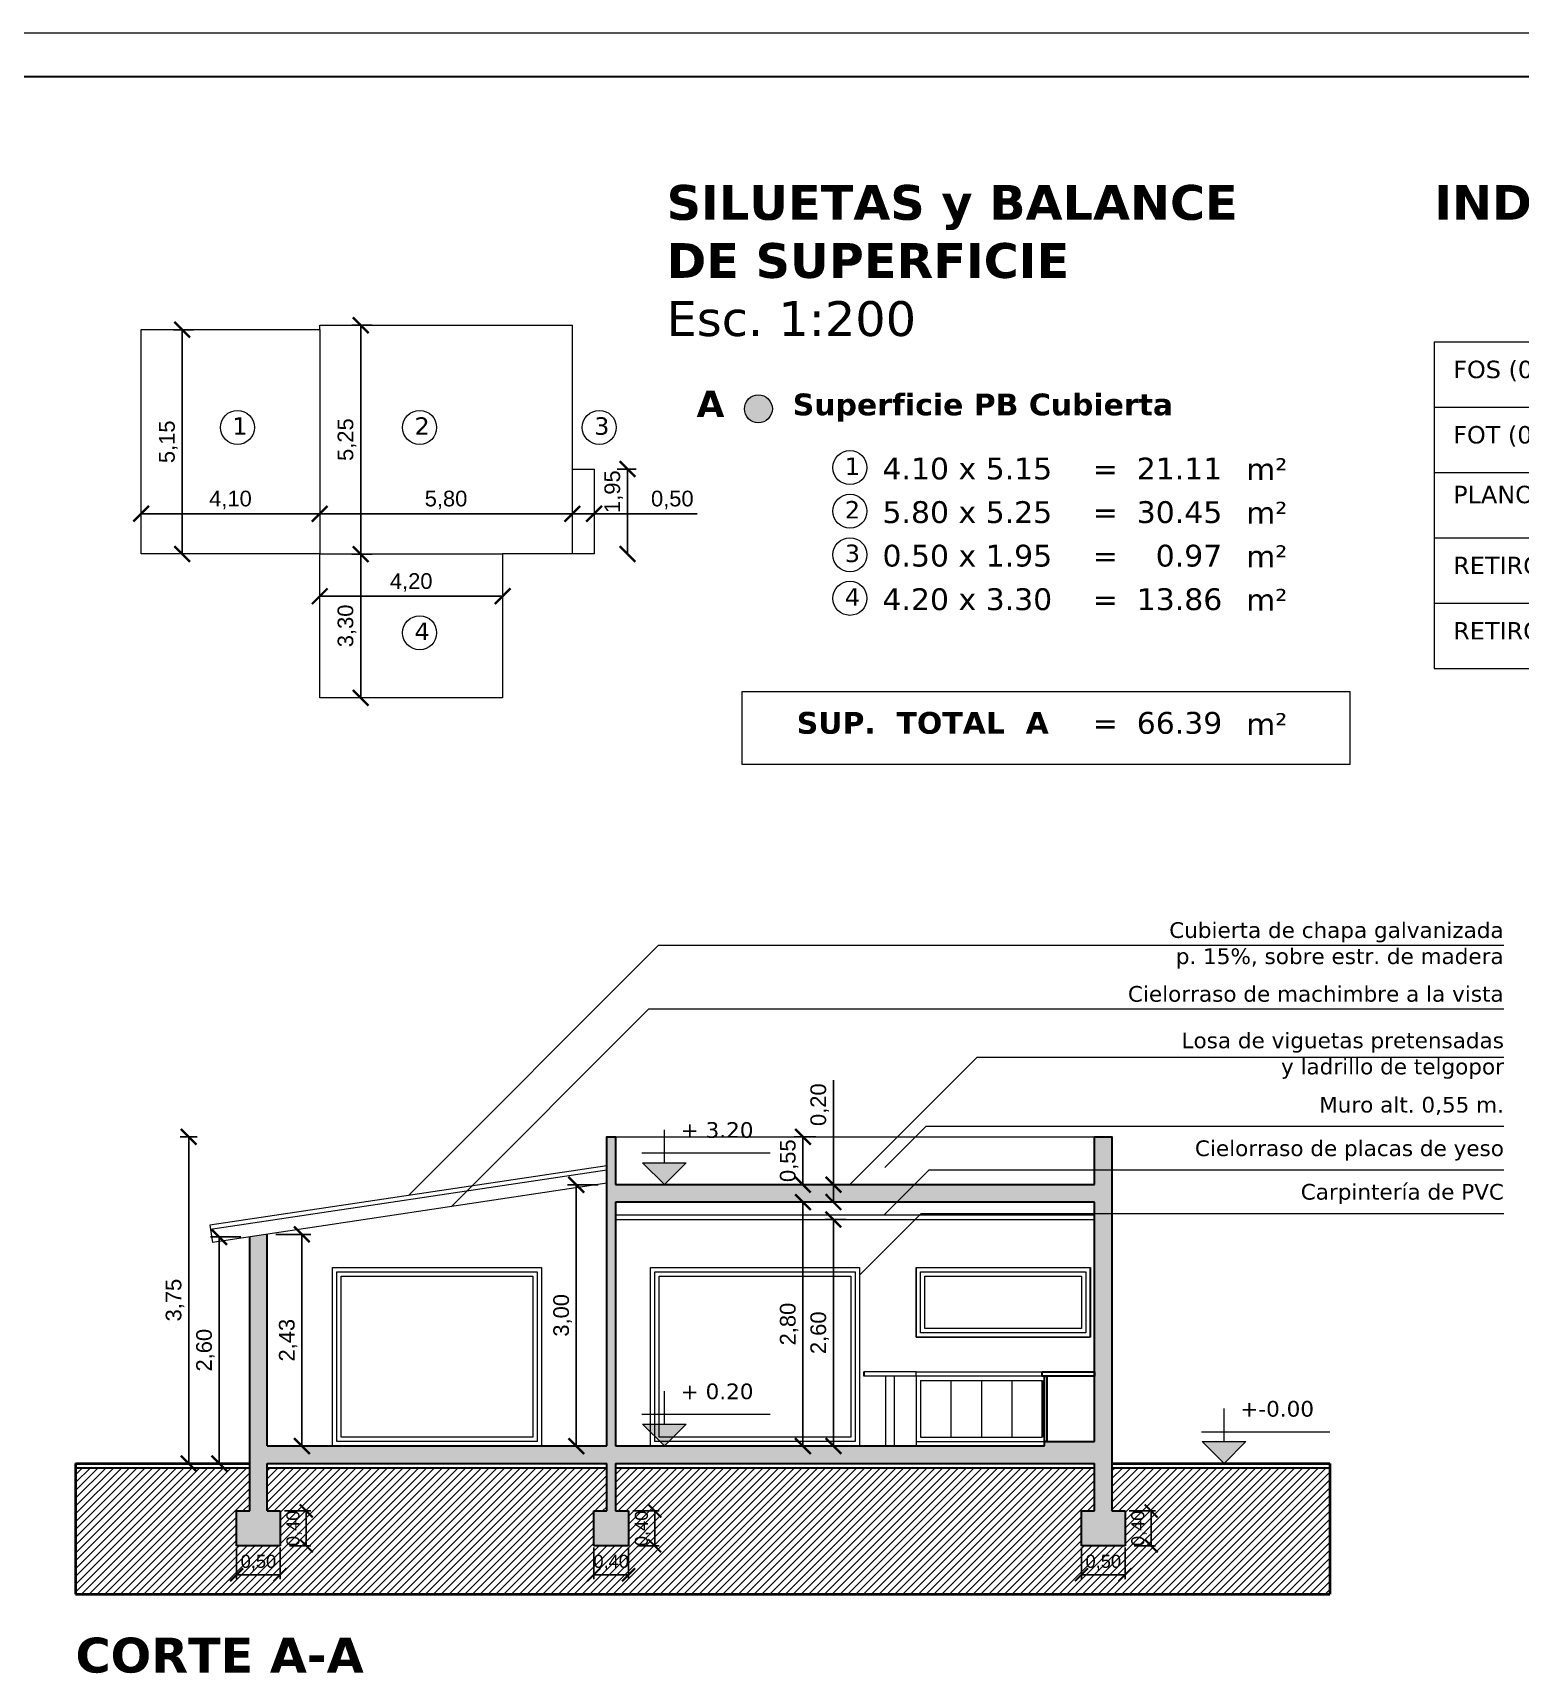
# Model space of a CAD drawing. Header units: millimetres. Extents: x 1434 to 1553, y 1501 to 1543.
# Drawn here: x 1486.56 to 1503.64, y 1520.31 to 1539.14 of the extents above; entities that cross this region are included whole.
import ezdxf

# ---------------------------------------------------------------- set-up
doc = ezdxf.new("R2010")
doc.units = ezdxf.units.MM
for name, color, linetype, lineweight in [('0.1', 50, 'Continuous', 0), ('0.2', 40, 'Continuous', 20), ('0.3', 30, 'Continuous', 30), ('0.4', 20, 'Continuous', 40), ('cotas', 104, 'Continuous', 18), ('nomenclatura', 41, 'Continuous', 18)]:
    doc.layers.add(name, color=color, linetype=linetype, lineweight=lineweight)
doc.layers.add('gris', color=252, linetype='Continuous', lineweight=18, true_color=0x696969)
doc.layers.add('rojo muros', color=7, linetype='Continuous', lineweight=18, true_color=0xe60a62)
doc.styles.get("Standard").update_dxf_attribs({"font": 'ARIAL.TTF'})
doc.dimstyles.new('BM-1en 100', dxfattribs={"dimtxt": 0.18, "dimasz": 0.18, "dimexe": 0.1, "dimexo": 0.1, "dimgap": 0.05, "dimtad": 1, "dimtxsty": 'Standard', "dimblk": 'ARCHTICK', "dimcen": -0.18, "dimadec": 0, "dimazin": 0, "dimtfac": 1, "dimtmove": 0, "dimatfit": 3, "dimldrblk": 'ARCHTICK', "dimfxl": 1, "dimarcsym": 0})
doc.dimstyles.new('ISO-25', dxfattribs={"dimtxt": 2.5, "dimasz": 2.5, "dimexe": 1.25, "dimexo": 0.625, "dimtad": 1, "dimtxsty": 'Standard', "dimcen": 2.5, "dimadec": 0, "dimazin": 0, "dimtfac": 1, "dimtmove": 0, "dimatfit": 3, "dimfxl": 1, "dimarcsym": 0})

# ---------------------------------------------------------------- blocks, each defined once
blk = doc.blocks.new('_ArchTick')
at = {"color": 0, "linetype": 'ByBlock', "const_width": 0.15}
blk.add_lwpolyline([(-0.5, -0.5), (0.5, 0.5)], dxfattribs=at)
blk = doc.blocks.new('*D43')
at = {"layer": 'cotas', "color": 0, "linetype": 'Continuous', "lineweight": -2}
for p, q in [((1488.902, 1521.751), (1488.902, 1521.389)), ((1489.402, 1521.751), (1489.402, 1521.389)), ((1488.902, 1521.439), (1489.402, 1521.439))]:
    blk.add_line(p, q, dxfattribs=at)
at = {"layer": 'Defpoints', "color": 0, "linetype": 'Continuous'}
for p in [(1488.902, 1521.771), (1489.402, 1521.771), (1489.402, 1521.439)]:
    blk.add_point(p, dxfattribs=at)
at = {"layer": 'cotas', "color": 0, "linetype": 'Continuous', "lineweight": -2, "xscale": 0.15, "yscale": 0.15, "zscale": 0.15, "rotation": 180}
blk.add_blockref('_ArchTick', (1488.902, 1521.439), dxfattribs=at)
at = {"layer": 'cotas', "color": 0, "linetype": 'Continuous', "lineweight": -2, "xscale": 0.15, "yscale": 0.15, "zscale": 0.15}
blk.add_blockref('_ArchTick', (1489.402, 1521.439), dxfattribs=at)
at = {"layer": 'cotas', "color": 0, "linetype": 'Continuous', "insert": (1489.152, 1521.579), "char_height": 0.15, "attachment_point": 5}
blk.add_mtext('0,50', dxfattribs=at)
blk = doc.blocks.new('*D44')
at = {"layer": 'cotas', "color": 0, "linetype": 'Continuous', "lineweight": -2}
for p, q in [((1489.451, 1522.171), (1489.752, 1522.171)), ((1489.702, 1522.171), (1489.702, 1521.771)), ((1489.507, 1521.771), (1489.752, 1521.771))]:
    blk.add_line(p, q, dxfattribs=at)
at = {"layer": 'Defpoints', "color": 0, "linetype": 'Continuous'}
for p in [(1489.431, 1522.171), (1489.487, 1521.771), (1489.702, 1521.771)]:
    blk.add_point(p, dxfattribs=at)
at = {"layer": 'cotas', "color": 0, "linetype": 'Continuous', "lineweight": -2, "xscale": 0.15, "yscale": 0.15, "zscale": 0.15}
for p, rotation in [((1489.702, 1522.171), 90), ((1489.702, 1521.771), 270)]:
    blk.add_blockref('_ArchTick', p, dxfattribs=dict(at, rotation=rotation))
at = {"layer": 'cotas', "color": 0, "linetype": 'Continuous', "insert": (1489.562, 1521.971), "char_height": 0.15, "attachment_point": 5, "rotation": 90}
blk.add_mtext('0,40', dxfattribs=at)
blk = doc.blocks.new('*D45')
at = {"layer": 'cotas', "color": 0, "linetype": 'Continuous', "lineweight": -2}
for p, q in [((1493.002, 1521.751), (1493.002, 1521.389)), ((1493.402, 1521.751), (1493.402, 1521.389)), ((1493.002, 1521.439), (1493.402, 1521.439))]:
    blk.add_line(p, q, dxfattribs=at)
at = {"layer": 'Defpoints', "color": 0, "linetype": 'Continuous'}
for p in [(1493.002, 1521.771), (1493.402, 1521.771), (1493.402, 1521.439)]:
    blk.add_point(p, dxfattribs=at)
at = {"layer": 'cotas', "color": 0, "linetype": 'Continuous', "lineweight": -2, "xscale": 0.15, "yscale": 0.15, "zscale": 0.15, "rotation": 180}
blk.add_blockref('_ArchTick', (1493.002, 1521.439), dxfattribs=at)
at = {"layer": 'cotas', "color": 0, "linetype": 'Continuous', "lineweight": -2, "xscale": 0.15, "yscale": 0.15, "zscale": 0.15}
blk.add_blockref('_ArchTick', (1493.402, 1521.439), dxfattribs=at)
at = {"layer": 'cotas', "color": 0, "linetype": 'Continuous', "insert": (1493.202, 1521.579), "char_height": 0.15, "attachment_point": 5}
blk.add_mtext('0,40', dxfattribs=at)
blk = doc.blocks.new('*D46')
at = {"layer": 'cotas', "color": 0, "linetype": 'Continuous', "lineweight": -2}
for p, q in [((1493.451, 1522.171), (1493.752, 1522.171)), ((1493.702, 1522.171), (1493.702, 1521.771)), ((1493.507, 1521.771), (1493.752, 1521.771))]:
    blk.add_line(p, q, dxfattribs=at)
at = {"layer": 'Defpoints', "color": 0, "linetype": 'Continuous'}
for p in [(1493.431, 1522.171), (1493.487, 1521.771), (1493.702, 1521.771)]:
    blk.add_point(p, dxfattribs=at)
at = {"layer": 'cotas', "color": 0, "linetype": 'Continuous', "lineweight": -2, "xscale": 0.15, "yscale": 0.15, "zscale": 0.15}
for p, rotation in [((1493.702, 1522.171), 90), ((1493.702, 1521.771), 270)]:
    blk.add_blockref('_ArchTick', p, dxfattribs=dict(at, rotation=rotation))
at = {"layer": 'cotas', "color": 0, "linetype": 'Continuous', "insert": (1493.562, 1521.971), "char_height": 0.15, "attachment_point": 5, "rotation": 90}
blk.add_mtext('0,40', dxfattribs=at)
blk = doc.blocks.new('*D47')
at = {"layer": 'cotas', "color": 0, "linetype": 'Continuous', "lineweight": -2}
for p, q in [((1498.602, 1521.751), (1498.602, 1521.389)), ((1499.102, 1521.751), (1499.102, 1521.389)), ((1498.602, 1521.439), (1499.102, 1521.439))]:
    blk.add_line(p, q, dxfattribs=at)
at = {"layer": 'Defpoints', "color": 0, "linetype": 'Continuous'}
for p in [(1498.602, 1521.771), (1499.102, 1521.771), (1499.102, 1521.439)]:
    blk.add_point(p, dxfattribs=at)
at = {"layer": 'cotas', "color": 0, "linetype": 'Continuous', "lineweight": -2, "xscale": 0.15, "yscale": 0.15, "zscale": 0.15, "rotation": 180}
blk.add_blockref('_ArchTick', (1498.602, 1521.439), dxfattribs=at)
at = {"layer": 'cotas', "color": 0, "linetype": 'Continuous', "lineweight": -2, "xscale": 0.15, "yscale": 0.15, "zscale": 0.15}
blk.add_blockref('_ArchTick', (1499.102, 1521.439), dxfattribs=at)
at = {"layer": 'cotas', "color": 0, "linetype": 'Continuous', "insert": (1498.852, 1521.579), "char_height": 0.15, "attachment_point": 5}
blk.add_mtext('0,50', dxfattribs=at)
blk = doc.blocks.new('*D48')
at = {"layer": 'cotas', "color": 0, "linetype": 'Continuous', "lineweight": -2}
for p, q in [((1499.151, 1522.171), (1499.452, 1522.171)), ((1499.402, 1522.171), (1499.402, 1521.771)), ((1499.207, 1521.771), (1499.452, 1521.771))]:
    blk.add_line(p, q, dxfattribs=at)
at = {"layer": 'Defpoints', "color": 0, "linetype": 'Continuous'}
for p in [(1499.131, 1522.171), (1499.187, 1521.771), (1499.402, 1521.771)]:
    blk.add_point(p, dxfattribs=at)
at = {"layer": 'cotas', "color": 0, "linetype": 'Continuous', "lineweight": -2, "xscale": 0.15, "yscale": 0.15, "zscale": 0.15}
for p, rotation in [((1499.402, 1522.171), 90), ((1499.402, 1521.771), 270)]:
    blk.add_blockref('_ArchTick', p, dxfattribs=dict(at, rotation=rotation))
at = {"layer": 'cotas', "color": 0, "linetype": 'Continuous', "insert": (1499.262, 1521.971), "char_height": 0.15, "attachment_point": 5, "rotation": 90}
blk.add_mtext('0,40', dxfattribs=at)
blk = doc.blocks.new('*D55')
at = {"layer": 'cotas', "color": 0, "lineweight": -2}
blk.add_line((1489.856, 1533.617), (1492.756, 1533.617), dxfattribs=at)
at = {"layer": 'Defpoints', "color": 0}
for p in [(1489.856, 1533.617), (1492.756, 1533.617), (1492.756, 1533.617)]:
    blk.add_point(p, dxfattribs=at)
at = {"layer": 'cotas', "color": 0, "lineweight": -2, "xscale": 0.18, "yscale": 0.18, "zscale": 0.18, "rotation": 180}
blk.add_blockref('_ArchTick', (1489.856, 1533.617), dxfattribs=at)
at = {"layer": 'cotas', "color": 0, "lineweight": -2, "xscale": 0.18, "yscale": 0.18, "zscale": 0.18}
blk.add_blockref('_ArchTick', (1492.756, 1533.617), dxfattribs=at)
at = {"layer": 'cotas', "color": 0, "insert": (1491.306, 1533.775), "char_height": 0.18, "attachment_point": 5}
blk.add_mtext('5,80', dxfattribs=at)
blk = doc.blocks.new('*D56')
at = {"layer": 'cotas', "color": 0, "lineweight": -2}
for p, q in [((1490.458, 1535.78), (1490.226, 1535.78)), ((1490.326, 1533.155), (1490.326, 1535.78))]:
    blk.add_line(p, q, dxfattribs=at)
at = {"layer": 'Defpoints', "color": 0}
for p in [(1490.326, 1535.78), (1490.558, 1535.78), (1490.326, 1533.155)]:
    blk.add_point(p, dxfattribs=at)
at = {"layer": 'cotas', "color": 0, "lineweight": -2, "xscale": 0.18, "yscale": 0.18, "zscale": 0.18}
for p, rotation in [((1490.326, 1535.78), 90), ((1490.326, 1533.155), 270)]:
    blk.add_blockref('_ArchTick', p, dxfattribs=dict(at, rotation=rotation))
at = {"layer": 'cotas', "color": 0, "insert": (1490.168, 1534.468), "char_height": 0.18, "attachment_point": 5, "rotation": 90}
blk.add_mtext('5,25', dxfattribs=at)
blk = doc.blocks.new('*D57')
at = {"layer": 'cotas', "color": 0, "lineweight": -2}
blk.add_line((1487.806, 1533.617), (1489.856, 1533.617), dxfattribs=at)
at = {"layer": 'Defpoints', "color": 0}
for p in [(1487.806, 1533.617), (1489.856, 1533.617), (1489.856, 1533.617)]:
    blk.add_point(p, dxfattribs=at)
at = {"layer": 'cotas', "color": 0, "lineweight": -2, "xscale": 0.18, "yscale": 0.18, "zscale": 0.18, "rotation": 180}
blk.add_blockref('_ArchTick', (1487.806, 1533.617), dxfattribs=at)
at = {"layer": 'cotas', "color": 0, "lineweight": -2, "xscale": 0.18, "yscale": 0.18, "zscale": 0.18}
blk.add_blockref('_ArchTick', (1489.856, 1533.617), dxfattribs=at)
at = {"layer": 'cotas', "color": 0, "insert": (1488.831, 1533.775), "char_height": 0.18, "attachment_point": 5}
blk.add_mtext('4,10', dxfattribs=at)
blk = doc.blocks.new('*D58')
at = {"layer": 'cotas', "color": 0, "lineweight": -2}
for p, q in [((1488.408, 1535.73), (1488.176, 1535.73)), ((1488.276, 1533.155), (1488.276, 1535.73))]:
    blk.add_line(p, q, dxfattribs=at)
at = {"layer": 'Defpoints', "color": 0}
for p in [(1488.276, 1535.73), (1488.508, 1535.73), (1488.276, 1533.155)]:
    blk.add_point(p, dxfattribs=at)
at = {"layer": 'cotas', "color": 0, "lineweight": -2, "xscale": 0.18, "yscale": 0.18, "zscale": 0.18}
for p, rotation in [((1488.276, 1535.73), 90), ((1488.276, 1533.155), 270)]:
    blk.add_blockref('_ArchTick', p, dxfattribs=dict(at, rotation=rotation))
at = {"layer": 'cotas', "color": 0, "insert": (1488.118, 1534.443), "char_height": 0.18, "attachment_point": 5, "rotation": 90}
blk.add_mtext('5,15', dxfattribs=at)
blk = doc.blocks.new('*D59')
at = {"layer": 'cotas', "color": 0, "lineweight": -2}
for p, q in [((1493.269, 1534.13), (1493.49, 1534.13)), ((1493.39, 1533.155), (1493.39, 1534.13))]:
    blk.add_line(p, q, dxfattribs=at)
at = {"layer": 'Defpoints', "color": 0}
for p in [(1493.169, 1534.13), (1493.39, 1534.13), (1493.39, 1533.155)]:
    blk.add_point(p, dxfattribs=at)
at = {"layer": 'cotas', "color": 0, "lineweight": -2, "xscale": 0.18, "yscale": 0.18, "zscale": 0.18}
for p, rotation in [((1493.39, 1534.13), 90), ((1493.39, 1533.155), 270)]:
    blk.add_blockref('_ArchTick', p, dxfattribs=dict(at, rotation=rotation))
at = {"layer": 'cotas', "color": 0, "insert": (1493.231, 1533.871), "char_height": 0.18, "attachment_point": 5, "rotation": 90}
blk.add_mtext('1,95', dxfattribs=at)
blk = doc.blocks.new('*D60')
at = {"layer": 'cotas', "color": 0, "lineweight": -2}
blk.add_line((1489.856, 1532.67), (1491.956, 1532.67), dxfattribs=at)
at = {"layer": 'Defpoints', "color": 0}
for p in [(1489.856, 1532.67), (1491.956, 1532.67), (1491.956, 1532.67)]:
    blk.add_point(p, dxfattribs=at)
at = {"layer": 'cotas', "color": 0, "lineweight": -2, "xscale": 0.18, "yscale": 0.18, "zscale": 0.18, "rotation": 180}
blk.add_blockref('_ArchTick', (1489.856, 1532.67), dxfattribs=at)
at = {"layer": 'cotas', "color": 0, "lineweight": -2, "xscale": 0.18, "yscale": 0.18, "zscale": 0.18}
blk.add_blockref('_ArchTick', (1491.956, 1532.67), dxfattribs=at)
at = {"layer": 'cotas', "color": 0, "insert": (1490.906, 1532.828), "char_height": 0.18, "attachment_point": 5}
blk.add_mtext('4,20', dxfattribs=at)
blk = doc.blocks.new('*D61')
at = {"layer": 'cotas', "color": 0, "lineweight": -2}
for p, q in [((1490.458, 1533.155), (1490.226, 1533.155)), ((1490.326, 1531.505), (1490.326, 1533.155))]:
    blk.add_line(p, q, dxfattribs=at)
at = {"layer": 'Defpoints', "color": 0}
for p in [(1490.326, 1533.155), (1490.558, 1533.155), (1490.326, 1531.505)]:
    blk.add_point(p, dxfattribs=at)
at = {"layer": 'cotas', "color": 0, "lineweight": -2, "xscale": 0.18, "yscale": 0.18, "zscale": 0.18}
for p, rotation in [((1490.326, 1533.155), 90), ((1490.326, 1531.505), 270)]:
    blk.add_blockref('_ArchTick', p, dxfattribs=dict(at, rotation=rotation))
at = {"layer": 'cotas', "color": 0, "insert": (1490.168, 1532.33), "char_height": 0.18, "attachment_point": 5, "rotation": 90}
blk.add_mtext('3,30', dxfattribs=at)
blk = doc.blocks.new('*D62')
at = {"layer": 'cotas', "color": 0, "lineweight": -2}
for p, q in [((1492.756, 1533.617), (1493.006, 1533.617)), ((1493.006, 1533.617), (1494.188, 1533.617))]:
    blk.add_line(p, q, dxfattribs=at)
at = {"layer": 'Defpoints', "color": 0}
for p in [(1492.756, 1533.617), (1493.006, 1533.617), (1493.006, 1533.617)]:
    blk.add_point(p, dxfattribs=at)
at = {"layer": 'cotas', "color": 0, "lineweight": -2, "xscale": 0.18, "yscale": 0.18, "zscale": 0.18, "rotation": 180}
blk.add_blockref('_ArchTick', (1492.756, 1533.617), dxfattribs=at)
at = {"layer": 'cotas', "color": 0, "lineweight": -2, "xscale": 0.18, "yscale": 0.18, "zscale": 0.18}
blk.add_blockref('_ArchTick', (1493.006, 1533.617), dxfattribs=at)
at = {"layer": 'cotas', "color": 0, "insert": (1493.904, 1533.775), "char_height": 0.18, "attachment_point": 5}
blk.add_mtext('0,50', dxfattribs=at)
blk = doc.blocks.new('*D63')
at = {"layer": 'cotas', "color": 0, "lineweight": -2}
for p, q in [((1488.952, 1525.316), (1488.602, 1525.316)), ((1488.702, 1522.716), (1488.702, 1525.316))]:
    blk.add_line(p, q, dxfattribs=at)
at = {"layer": 'Defpoints', "color": 0}
for p in [(1488.702, 1525.316), (1489.052, 1525.316), (1488.702, 1522.716)]:
    blk.add_point(p, dxfattribs=at)
at = {"layer": 'cotas', "color": 0, "lineweight": -2, "xscale": 0.18, "yscale": 0.18, "zscale": 0.18}
for p, rotation in [((1488.702, 1525.316), 90), ((1488.702, 1522.716), 270)]:
    blk.add_blockref('_ArchTick', p, dxfattribs=dict(at, rotation=rotation))
at = {"layer": 'cotas', "color": 0, "insert": (1488.544, 1524.016), "char_height": 0.18, "attachment_point": 5, "rotation": 90}
blk.add_mtext('2,60', dxfattribs=at)
blk = doc.blocks.new('*D64')
at = {"layer": 'cotas', "color": 0, "lineweight": -2}
for p, q in [((1488.448, 1526.466), (1488.252, 1526.466)), ((1488.352, 1522.716), (1488.352, 1526.466))]:
    blk.add_line(p, q, dxfattribs=at)
at = {"layer": 'Defpoints', "color": 0}
for p in [(1488.352, 1526.466), (1488.548, 1526.466), (1488.352, 1522.716)]:
    blk.add_point(p, dxfattribs=at)
at = {"layer": 'cotas', "color": 0, "lineweight": -2, "xscale": 0.18, "yscale": 0.18, "zscale": 0.18}
for p, rotation in [((1488.352, 1526.466), 90), ((1488.352, 1522.716), 270)]:
    blk.add_blockref('_ArchTick', p, dxfattribs=dict(at, rotation=rotation))
at = {"layer": 'cotas', "color": 0, "insert": (1488.194, 1524.591), "char_height": 0.18, "attachment_point": 5, "rotation": 90}
blk.add_mtext('3,75', dxfattribs=at)
blk = doc.blocks.new('*D65')
at = {"layer": 'cotas', "color": 0, "lineweight": -2}
for p, q in [((1493.052, 1525.916), (1492.702, 1525.916)), ((1492.802, 1522.916), (1492.802, 1525.916))]:
    blk.add_line(p, q, dxfattribs=at)
at = {"layer": 'Defpoints', "color": 0}
for p in [(1492.802, 1525.916), (1493.152, 1525.916), (1492.802, 1522.916)]:
    blk.add_point(p, dxfattribs=at)
at = {"layer": 'cotas', "color": 0, "lineweight": -2, "xscale": 0.18, "yscale": 0.18, "zscale": 0.18}
for p, rotation in [((1492.802, 1525.916), 90), ((1492.802, 1522.916), 270)]:
    blk.add_blockref('_ArchTick', p, dxfattribs=dict(at, rotation=rotation))
at = {"layer": 'cotas', "color": 0, "insert": (1492.644, 1524.416), "char_height": 0.18, "attachment_point": 5, "rotation": 90}
blk.add_mtext('3,00', dxfattribs=at)
blk = doc.blocks.new('*D66')
at = {"layer": 'cotas', "color": 0, "lineweight": -2}
for p, q in [((1489.352, 1525.346), (1489.752, 1525.346)), ((1489.652, 1522.916), (1489.652, 1525.346))]:
    blk.add_line(p, q, dxfattribs=at)
at = {"layer": 'Defpoints', "color": 0}
for p in [(1489.252, 1525.346), (1489.652, 1525.346), (1489.652, 1522.916)]:
    blk.add_point(p, dxfattribs=at)
at = {"layer": 'cotas', "color": 0, "lineweight": -2, "xscale": 0.18, "yscale": 0.18, "zscale": 0.18}
for p, rotation in [((1489.652, 1525.346), 90), ((1489.652, 1522.916), 270)]:
    blk.add_blockref('_ArchTick', p, dxfattribs=dict(at, rotation=rotation))
at = {"layer": 'cotas', "color": 0, "insert": (1489.494, 1524.131), "char_height": 0.18, "attachment_point": 5, "rotation": 90}
blk.add_mtext('2,43', dxfattribs=at)
blk = doc.blocks.new('*D67')
at = {"layer": 'cotas', "color": 0, "lineweight": -2}
for p, q in [((1495.902, 1525.516), (1495.654, 1525.516)), ((1495.754, 1522.916), (1495.754, 1525.516))]:
    blk.add_line(p, q, dxfattribs=at)
at = {"layer": 'Defpoints', "color": 0}
for p in [(1495.754, 1525.516), (1496.002, 1525.516), (1495.754, 1522.916)]:
    blk.add_point(p, dxfattribs=at)
at = {"layer": 'cotas', "color": 0, "lineweight": -2, "xscale": 0.18, "yscale": 0.18, "zscale": 0.18}
for p, rotation in [((1495.754, 1525.516), 90), ((1495.754, 1522.916), 270)]:
    blk.add_blockref('_ArchTick', p, dxfattribs=dict(at, rotation=rotation))
at = {"layer": 'cotas', "color": 0, "insert": (1495.596, 1524.216), "char_height": 0.18, "attachment_point": 5, "rotation": 90}
blk.add_mtext('2,60', dxfattribs=at)
blk = doc.blocks.new('*D68')
at = {"layer": 'cotas', "color": 0, "lineweight": -2}
for p, q in [((1495.552, 1525.716), (1495.304, 1525.716)), ((1495.404, 1522.916), (1495.404, 1525.716))]:
    blk.add_line(p, q, dxfattribs=at)
at = {"layer": 'Defpoints', "color": 0}
for p in [(1495.404, 1525.716), (1495.652, 1525.716), (1495.404, 1522.916)]:
    blk.add_point(p, dxfattribs=at)
at = {"layer": 'cotas', "color": 0, "lineweight": -2, "xscale": 0.18, "yscale": 0.18, "zscale": 0.18}
for p, rotation in [((1495.404, 1525.716), 90), ((1495.404, 1522.916), 270)]:
    blk.add_blockref('_ArchTick', p, dxfattribs=dict(at, rotation=rotation))
at = {"layer": 'cotas', "color": 0, "insert": (1495.246, 1524.316), "char_height": 0.18, "attachment_point": 5, "rotation": 90}
blk.add_mtext('2,80', dxfattribs=at)
blk = doc.blocks.new('*D69')
at = {"layer": 'cotas', "color": 0, "lineweight": -2}
for p, q in [((1495.552, 1526.466), (1495.304, 1526.466)), ((1495.404, 1525.916), (1495.404, 1526.466))]:
    blk.add_line(p, q, dxfattribs=at)
at = {"layer": 'Defpoints', "color": 0}
for p in [(1495.404, 1526.466), (1495.652, 1526.466), (1495.404, 1525.916)]:
    blk.add_point(p, dxfattribs=at)
at = {"layer": 'cotas', "color": 0, "lineweight": -2, "xscale": 0.18, "yscale": 0.18, "zscale": 0.18}
for p, rotation in [((1495.404, 1526.466), 90), ((1495.404, 1525.916), 270)]:
    blk.add_blockref('_ArchTick', p, dxfattribs=dict(at, rotation=rotation))
at = {"layer": 'cotas', "color": 0, "insert": (1495.246, 1526.191), "char_height": 0.18, "attachment_point": 5, "rotation": 90}
blk.add_mtext('0,55', dxfattribs=at)
blk = doc.blocks.new('*D70')
at = {"layer": 'cotas', "color": 0, "lineweight": -2}
for p, q in [((1495.754, 1525.916), (1495.754, 1527.117)), ((1495.754, 1525.716), (1495.754, 1525.916))]:
    blk.add_line(p, q, dxfattribs=at)
at = {"layer": 'Defpoints', "color": 0}
for p in [(1495.754, 1525.916), (1495.754, 1525.916), (1495.754, 1525.716)]:
    blk.add_point(p, dxfattribs=at)
at = {"layer": 'cotas', "color": 0, "lineweight": -2, "xscale": 0.18, "yscale": 0.18, "zscale": 0.18}
for p, rotation in [((1495.754, 1525.916), 90), ((1495.754, 1525.716), 270)]:
    blk.add_blockref('_ArchTick', p, dxfattribs=dict(at, rotation=rotation))
at = {"layer": 'cotas', "color": 0, "insert": (1495.596, 1526.834), "char_height": 0.18, "attachment_point": 5, "rotation": 90}
blk.add_mtext('0,20', dxfattribs=at)

msp = doc.modelspace()

# ---------------------------------------------------------------- hatches: boundary and pattern name
at = {"layer": '0.1', "linetype": 'Continuous'}
msp.add_hatch(color=256, dxfattribs=at).paths.add_polyline_path([(1495.0529, 1534.8215, 1), (1494.7329, 1534.8215, 1)])
at = {"layer": 'gris'}
for points in [[(1493.5633, 1526.1665), (1493.8133, 1525.9165), (1494.0633, 1526.1665)], [(1493.5633, 1523.1665), (1493.8133, 1522.9165), (1494.0633, 1523.1665)], [(1499.9884, 1522.9665), (1500.2384, 1522.7165), (1500.4884, 1522.9665)]]:
    msp.add_hatch(color=256, dxfattribs=at).paths.add_polyline_path(points)
h = msp.add_hatch(dxfattribs=at)
h.set_pattern_fill('LINE', color=256, scale=0.02, angle=45, style=0)
h.set_pattern_definition([(45, (19.28086, 54.81433), (-0.0449012806, 0.0449012806), [])])
h.paths.add_polyline_path([(1493.0021, 1521.7715), (1493.0021, 1522.1715), (1493.1521, 1522.1715), (1493.1521, 1522.6665), (1489.2521, 1522.6665), (1489.2521, 1522.1715), (1489.4021, 1522.1715), (1489.4021, 1521.7715), (1488.9021, 1521.7715), (1488.9021, 1522.1715), (1489.0521, 1522.1715), (1489.0521, 1522.6665), (1487.0521, 1522.6665), (1487.0521, 1521.2165), (1501.4521, 1521.2165), (1501.4521, 1522.6665), (1498.9521, 1522.6665), (1498.9521, 1522.1715), (1499.1021, 1522.1715), (1499.1021, 1521.7715), (1498.6021, 1521.7715), (1498.6021, 1522.1715), (1498.7521, 1522.1715), (1498.7521, 1522.6665), (1493.2521, 1522.6665), (1493.2521, 1522.1715), (1493.4021, 1522.1715), (1493.4021, 1521.7715)])
h.paths.add_polyline_path([(1488.9201, 1521.7067), (1489.3842, 1521.7067), (1489.3842, 1521.4514), (1488.9201, 1521.4514)], flags=24)
h.paths.add_polyline_path([(1489.4345, 1521.7394), (1489.4345, 1522.2035), (1489.6897, 1522.2035), (1489.6897, 1521.7394)], flags=24)
h.paths.add_polyline_path([(1492.9701, 1521.7067), (1493.4342, 1521.7067), (1493.4342, 1521.4514), (1492.9701, 1521.4514)], flags=24)
h.paths.add_polyline_path([(1493.4345, 1521.7394), (1493.4345, 1522.2035), (1493.6897, 1522.2035), (1493.6897, 1521.7394)], flags=24)
h.paths.add_polyline_path([(1498.6201, 1521.7067), (1499.0842, 1521.7067), (1499.0842, 1521.4514), (1498.6201, 1521.4514)], flags=24)
h.paths.add_polyline_path([(1499.1345, 1521.7394), (1499.1345, 1522.2035), (1499.3897, 1522.2035), (1499.3897, 1521.7394)], flags=24)
at = {"layer": 'rojo muros'}
h = msp.add_hatch(color=256, dxfattribs=at)
h.paths.add_polyline_path([(1498.9521, 1526.4665), (1498.7521, 1526.4665), (1498.7521, 1525.9165), (1493.2521, 1525.9165), (1493.2521, 1526.4665), (1493.1521, 1526.4665), (1493.1521, 1522.9165), (1489.2521, 1522.9165), (1489.2521, 1525.3465), (1489.0521, 1525.3165), (1489.0521, 1522.1715), (1488.9021, 1522.1715), (1488.9021, 1521.7715), (1489.4021, 1521.7715), (1489.4021, 1522.1715), (1489.2521, 1522.1715), (1489.2521, 1522.7165), (1493.1521, 1522.7165), (1493.1521, 1522.1715), (1493.0021, 1522.1715), (1493.0021, 1521.7715), (1493.4021, 1521.7715), (1493.4021, 1522.1715), (1493.2521, 1522.1715), (1493.2521, 1522.7165), (1498.7521, 1522.7165), (1498.7521, 1522.1715), (1498.6021, 1522.1715), (1498.6021, 1521.7715), (1499.1021, 1521.7715), (1499.1021, 1522.1715), (1498.9521, 1522.1715)])
h.paths.add_polyline_path([(1498.7521, 1522.9665), (1498.1771, 1522.9665), (1498.1771, 1522.9165), (1493.2521, 1522.9165), (1493.2521, 1525.7165), (1498.7521, 1525.7165)], flags=16)

# ---------------------------------------------------------------- linework, layer by layer
at = {"layer": '0.1'}
for p, q in [((1489.8555, 1535.7302), (1489.8555, 1533.1552)), ((1492.7555, 1534.1302), (1492.7555, 1533.1552)), ((1489.8555, 1533.1552), (1491.9555, 1533.1552)), ((1493.2521, 1526.4665), (1498.7521, 1526.4665)), ((1496.7021, 1523.7165), (1496.7021, 1522.9665)), ((1496.7521, 1523.6665), (1496.7521, 1523.0165)), ((1496.7521, 1523.6665), (1498.1521, 1523.6665)), ((1497.1021, 1523.6665), (1497.1021, 1523.0165)), ((1497.4521, 1523.6665), (1497.4521, 1523.0165)), ((1497.8021, 1523.6665), (1497.8021, 1523.0165)), ((1496.7021, 1522.9665), (1496.7021, 1522.9165)), ((1496.7021, 1522.9665), (1498.7521, 1522.9665)), ((1496.7521, 1523.0165), (1498.1521, 1523.0165))]:
    msp.add_line(p, q, dxfattribs=at)
msp.add_lwpolyline([(1487.8055, 1535.7302), (1489.8555, 1535.7302), (1489.8555, 1535.7552), (1489.8555, 1535.7802), (1492.7555, 1535.7802), (1492.7555, 1534.1302), (1493.0055, 1534.1302), (1493.0055, 1533.1552), (1491.9555, 1533.1552), (1491.9555, 1531.5052), (1489.8555, 1531.5052), (1489.8555, 1533.1552), (1487.8055, 1533.1552), (1487.8055, 1535.7302)], dxfattribs=at)
for points in [[(1490.0021, 1524.9665), (1492.4021, 1524.9665), (1492.4021, 1522.9165), (1490.0021, 1522.9165)], [(1490.0521, 1524.9165), (1492.3521, 1524.9165), (1492.3521, 1522.9665), (1490.0521, 1522.9665)], [(1490.1021, 1524.8665), (1492.3021, 1524.8665), (1492.3021, 1523.0165), (1490.1021, 1523.0165)], [(1493.7021, 1522.9665), (1493.7021, 1524.9165), (1496.0021, 1524.9165), (1496.0021, 1522.9665)], [(1493.7521, 1523.0165), (1493.7521, 1524.8665), (1495.9521, 1524.8665), (1495.9521, 1523.0165)], [(1496.7521, 1524.9165), (1498.6521, 1524.9165), (1498.6521, 1524.2165), (1496.7521, 1524.2165)], [(1496.8021, 1524.8665), (1498.6021, 1524.8665), (1498.6021, 1524.2665), (1496.8021, 1524.2665)], [(1496.7021, 1523.7665), (1498.1521, 1523.7665), (1498.1521, 1523.7165), (1496.7021, 1523.7165)]]:
    msp.add_lwpolyline(points, close=True, dxfattribs=at)
at = {"layer": '0.1', "linetype": 'Continuous'}
msp.add_circle((1494.8929, 1534.8215), 0.16, dxfattribs=at)
at = {"layer": '0.2'}
for p, q in [((1461.4813, 1539.1376), (1546.4813, 1539.1376)), ((1493.1521, 1526.1337), (1493.1521, 1526.4665)), ((1498.9521, 1522.7165), (1498.9521, 1526.4665)), ((1493.1521, 1526.1337), (1488.5946, 1525.4501)), ((1493.1521, 1526.0832), (1488.6021, 1525.4006)), ((1493.1521, 1525.9315), (1488.6243, 1525.2523)), ((1493.1521, 1522.9165), (1493.1521, 1525.9315)), ((1488.5946, 1525.4501), (1488.6243, 1525.2523)), ((1496.7021, 1524.9665), (1498.7021, 1524.9665)), ((1496.7021, 1524.9665), (1496.7021, 1524.1665)), ((1496.7021, 1524.1665), (1498.7021, 1524.1665)), ((1496.7021, 1523.7665), (1496.1021, 1523.7665)), ((1496.7021, 1523.7165), (1496.1021, 1523.7165)), ((1496.3521, 1523.7165), (1496.3521, 1522.9165)), ((1496.4521, 1523.7165), (1496.4521, 1522.9165)), ((1496.7021, 1523.7165), (1496.7021, 1523.7665))]:
    msp.add_line(p, q, dxfattribs=at)
for points in [[(1502.6527, 1535.5918), (1509.5036, 1535.5918)], [(1502.6527, 1535.5918), (1502.6527, 1531.8418), (1509.5036, 1531.8418)], [(1502.6527, 1534.8418), (1509.5036, 1534.8418)], [(1502.6527, 1534.0918), (1509.5036, 1534.0918)], [(1502.6527, 1533.3418), (1509.5036, 1533.3418)], [(1502.6527, 1532.5918), (1509.5036, 1532.5918)], [(1498.7521, 1525.5665), (1493.2521, 1525.5665)], [(1493.2521, 1525.5165), (1498.7521, 1525.5165)], [(1493.6521, 1522.9165), (1493.6521, 1524.9665), (1496.0021, 1524.9665), (1496.0521, 1524.9665), (1496.0521, 1522.9165), (1493.6521, 1522.9165)]]:
    msp.add_lwpolyline(points, dxfattribs=at)
for points in [[(1494.7062, 1531.5781), (1501.6831, 1531.5781), (1501.6831, 1530.7384), (1494.7062, 1530.7384)], [(1496.7021, 1524.9665), (1498.7021, 1524.9665), (1498.7021, 1524.1665), (1496.7021, 1524.1665)]]:
    msp.add_lwpolyline(points, close=True, dxfattribs=at)
for centre in [(1488.9113, 1534.6079), (1491.0031, 1534.6079), (1493.0657, 1534.6079), (1495.9437, 1534.1465), (1495.9437, 1533.6465), (1495.9437, 1533.1465), (1495.9437, 1532.6465), (1491.0031, 1532.2509)]:
    msp.add_circle(centre, 0.1954, dxfattribs=at)
at = {"layer": '0.3', "lineweight": 30}
msp.add_line((1461.9813, 1538.6376), (1545.9813, 1538.6376), dxfattribs=at)
at = {"layer": '0.3'}
for p, q in [((1489.2521, 1522.9165), (1489.2521, 1525.3465)), ((1489.0521, 1522.1715), (1489.0521, 1525.3165)), ((1498.7021, 1524.9665), (1498.7021, 1524.1665)), ((1496.1021, 1523.7665), (1496.1021, 1523.7165)), ((1498.1521, 1523.6665), (1498.1521, 1523.0165)), ((1489.2521, 1522.1715), (1489.2521, 1522.7165)), ((1489.2521, 1522.7165), (1493.1521, 1522.7165)), ((1493.2521, 1522.7165), (1498.7521, 1522.7165)), ((1487.0521, 1522.6665), (1489.0521, 1522.6665)), ((1489.2521, 1522.6665), (1493.1521, 1522.6665)), ((1493.2521, 1522.6665), (1498.7521, 1522.6665)), ((1498.9521, 1522.6665), (1501.4521, 1522.6665)), ((1488.9021, 1521.7715), (1488.9021, 1522.1715)), ((1488.9021, 1522.1715), (1489.0521, 1522.1715)), ((1489.2521, 1522.1715), (1489.4021, 1522.1715)), ((1489.4021, 1522.1715), (1489.4021, 1521.7715)), ((1493.0021, 1521.7715), (1493.0021, 1522.1715)), ((1493.0021, 1522.1715), (1493.1521, 1522.1715)), ((1493.2521, 1522.1715), (1493.4021, 1522.1715)), ((1493.4021, 1522.1715), (1493.4021, 1521.7715)), ((1498.6021, 1521.7715), (1498.6021, 1522.1715)), ((1498.6021, 1522.1715), (1498.7521, 1522.1715)), ((1498.9521, 1522.1715), (1499.1021, 1522.1715)), ((1499.1021, 1522.1715), (1499.1021, 1521.7715)), ((1489.4021, 1521.7715), (1488.9021, 1521.7715)), ((1493.4021, 1521.7715), (1493.0021, 1521.7715)), ((1499.1021, 1521.7715), (1498.6021, 1521.7715))]:
    msp.add_line(p, q, dxfattribs=at)
for points in [[(1493.1521, 1522.9165), (1493.1521, 1526.4665), (1493.2521, 1526.4665), (1493.2521, 1525.9165)], [(1498.7521, 1525.9165), (1498.7521, 1526.4665), (1498.9521, 1526.4665), (1498.9521, 1522.1715)], [(1493.2521, 1525.9165), (1498.7521, 1525.9165)], [(1493.2521, 1525.7165), (1493.2521, 1522.9165)], [(1498.7521, 1525.7165), (1493.2521, 1525.7165)], [(1498.7521, 1522.9665), (1498.7521, 1525.7165)], [(1489.2521, 1522.9165), (1493.1521, 1522.9165)], [(1493.2521, 1522.9165), (1498.1771, 1522.9165)], [(1498.1771, 1522.9165), (1498.1771, 1522.9665), (1498.7521, 1522.9665)], [(1493.1521, 1522.1715), (1493.1521, 1522.7165)], [(1493.2521, 1522.7165), (1493.2521, 1522.1715)], [(1498.7521, 1522.1715), (1498.7521, 1522.7165)]]:
    msp.add_lwpolyline(points, dxfattribs=at)
for points in [[(1498.1521, 1523.7665), (1498.7521, 1523.7665), (1498.7521, 1523.7165), (1498.1521, 1523.7165)], [(1498.1771, 1523.7165), (1498.2021, 1523.7165), (1498.2021, 1522.9665), (1498.1771, 1522.9665)]]:
    msp.add_lwpolyline(points, close=True, dxfattribs=at)
at = {"layer": '0.4'}
for p, q in [((1487.0521, 1522.7165), (1489.0521, 1522.7165)), ((1487.0521, 1522.7165), (1487.0521, 1521.2165)), ((1498.9521, 1522.7165), (1501.4521, 1522.7165)), ((1501.4521, 1522.7165), (1501.4521, 1521.2165)), ((1487.0521, 1521.2165), (1501.4521, 1521.2165))]:
    msp.add_line(p, q, dxfattribs=at)
at = {"layer": 'cotas'}
for p, q in [((1493.7425, 1528.6611), (1490.8734, 1525.7919)), ((1503.4521, 1528.6611), (1493.7425, 1528.6611)), ((1493.6302, 1527.9292), (1491.3644, 1525.6633)), ((1503.4521, 1527.9292), (1493.6302, 1527.9292)), ((1497.402, 1527.3771), (1495.9414, 1525.9165)), ((1503.4521, 1527.3771), (1497.402, 1527.3771)), ((1496.813, 1526.5831), (1496.3446, 1526.1147)), ((1503.4521, 1526.5831), (1496.813, 1526.5831)), ((1496.8503, 1526.0831), (1496.3337, 1525.5665)), ((1503.4521, 1526.0831), (1496.8503, 1526.0831)), ((1496.7566, 1525.5831), (1496.0521, 1524.8786)), ((1503.4521, 1525.5831), (1496.7566, 1525.5831))]:
    msp.add_line(p, q, dxfattribs=at)
at = {"layer": 'cotas', "ltscale": 0.5}
for p, q in [((1493.8133, 1526.1665), (1493.8133, 1526.5454)), ((1493.5559, 1526.2807), (1495.027, 1526.2807)), ((1493.5633, 1526.1665), (1494.0633, 1526.1665)), ((1493.5633, 1526.1665), (1493.8133, 1525.9165)), ((1493.8133, 1525.9165), (1494.0633, 1526.1665)), ((1493.8133, 1523.1665), (1493.8133, 1523.5454)), ((1493.5559, 1523.2807), (1495.027, 1523.2807)), ((1500.2384, 1522.9665), (1500.2384, 1523.3454)), ((1493.5633, 1523.1665), (1494.0633, 1523.1665)), ((1493.5633, 1523.1665), (1493.8133, 1522.9165)), ((1493.8133, 1522.9165), (1494.0633, 1523.1665)), ((1499.981, 1523.0807), (1501.4521, 1523.0807)), ((1499.9884, 1522.9665), (1500.4884, 1522.9665)), ((1499.9884, 1522.9665), (1500.2384, 1522.7165)), ((1500.2384, 1522.7165), (1500.4884, 1522.9665))]:
    msp.add_line(p, q, dxfattribs=at)

# ---------------------------------------------------------------- texts
at = {"layer": 'nomenclatura', "linetype": 'Continuous', "lineweight": 15}
for s, insert, char_height, width, attachment_point in [('{\\fVerdana|b1|i0|c0|p34;SILUETAS y BALANCE \\PDE SUPERFICIE\\P\\fVerdana|b0|i0|c0|p34;Esc. 1:200}', (1493.8387, 1537.3911), 0.4, 11.993064, 1), ('{\\fVerdana|b1|i0|c0|p34;INDICADORES}', (1502.6527, 1537.3911), 0.4, 12.170004, 1), ('\\pt4.8;{\\fVerdana|b1|i0|c0|p34;A}', (1494.183, 1535.0292), 0.3, 0.911873, 1), ('{\\fVerdana|b1|i0|c0|p34;Superficie PB Cubierta}', (1495.2874, 1534.997), 0.25, 12.170004, 1), ('{\\fVerdana|b0|i0|c0|p34;1}', (1488.8525, 1534.7242), 0.2, 0.332104, 1), ('{\\fVerdana|b0|i0|c0|p34;2}', (1490.9443, 1534.7242), 0.2, 0.332104, 1), ('{\\fVerdana|b0|i0|c0|p34;3}', (1493.0069, 1534.7242), 0.2, 0.332104, 1), ('{\\fVerdana|b0|i0|c0|p34;1}', (1495.8849, 1534.2628), 0.2, 0.332104, 1), ('{\\fVerdana|b0|i0|c0|p34;4.10 x 5.15}', (1496.3172, 1534.2614), 0.25, 12.170004, 1), ('{\\fVerdana|b0|i0|c0|p34;=  21.11}', (1498.7309, 1534.2614), 0.25, 12.170004, 1), ('{\\fVerdana|b0|i0|c0|p34;m²}', (1500.4931, 1534.2532), 0.25, 12.170004, 1), ('{\\fVerdana|b0|i0|c0|p34;2}', (1495.8849, 1533.7628), 0.2, 0.332104, 1), ('{\\fVerdana|b0|i0|c0|p34;5.80 x 5.25}', (1496.3172, 1533.7614), 0.25, 12.170004, 1), ('{\\fVerdana|b0|i0|c0|p34;=  30.45}', (1498.7309, 1533.7614), 0.25, 12.170004, 1), ('{\\fVerdana|b0|i0|c0|p34;m²}', (1500.4931, 1533.7532), 0.25, 12.170004, 1), ('{\\fVerdana|b0|i0|c0|p34;3}', (1495.8849, 1533.2628), 0.2, 0.332104, 1), ('{\\fVerdana|b0|i0|c0|p34;0.50 x 1.95}', (1496.3172, 1533.2614), 0.25, 12.170004, 1), ('{\\fVerdana|b0|i0|c0|p34;=    0.97}', (1498.7309, 1533.2614), 0.25, 12.170004, 1), ('{\\fVerdana|b0|i0|c0|p34;m²}', (1500.4931, 1533.2532), 0.25, 12.170004, 1), ('{\\fVerdana|b0|i0|c0|p34;4}', (1495.8849, 1532.7628), 0.2, 0.332104, 1), ('{\\fVerdana|b0|i0|c0|p34;4.20 x 3.30}', (1496.3172, 1532.7614), 0.25, 12.170004, 1), ('{\\fVerdana|b0|i0|c0|p34;=  13.86}', (1498.7309, 1532.7614), 0.25, 12.170004, 1), ('{\\fVerdana|b0|i0|c0|p34;m²}', (1500.4931, 1532.7532), 0.25, 12.170004, 1), ('{\\fVerdana|b0|i0|c0|p34;4}', (1490.9443, 1532.3672), 0.2, 0.332104, 1), ('{\\fVerdana|b1|i0|c0|p34;SUP.  TOTAL  A }', (1495.3329, 1531.3421), 0.25, 12.170004, 1), ('{\\fVerdana|b0|i0|c0|p34;=  66.39}', (1498.7309, 1531.3421), 0.25, 12.170004, 1), ('{\\fVerdana|b0|i0|c0|p34;m²}', (1500.4931, 1531.3272), 0.25, 12.170004, 1), ('{\\fVerdana|b0|i0|c0|p34;Cubierta de chapa galvanizada \\Pp. 15%, sobre estr. de madera}', (1503.4487, 1528.9284), 0.18, 7.132481, 3), ('{\\fVerdana|b0|i0|c0|p34;Cielorraso de machimbre a la vista}', (1503.4487, 1528.1964), 0.18, 7.132481, 3), ('{\\fVerdana|b0|i0|c0|p34;Losa de viguetas pretensadas \\Py ladrillo de telgopor}', (1503.4521, 1527.6623), 0.18, 8.039463, 3), ('{\\fVerdana|b0|i0|c0|p34;Muro alt. 0,55 m.}', (1503.4521, 1526.9243), 0.18, 8.039463, 3), ('{\\fVerdana|b0|i0|c0|p34;+ 3.20}', (1494.0008, 1526.6338), 0.18, 1.00978, 1), ('{\\fVerdana|b0|i0|c0|p34;Cielorraso de placas de yeso}', (1503.4521, 1526.4243), 0.18, 8.039463, 3), ('{\\fVerdana|b0|i0|c0|p34;Carpintería de PVC}', (1503.4521, 1525.9243), 0.18, 8.039463, 3), ('{\\fVerdana|b0|i0|c0|p34;+ 0.20}', (1494.0008, 1523.6338), 0.18, 1.00978, 1), ('{\\fVerdana|b0|i0|c0|p34;+-0.00}', (1500.4258, 1523.4338), 0.18, 1.00978, 1), ('{\\fVerdana|b1|i0|c0|p34;CORTE A-A}', (1487.0521, 1520.7165), 0.4, 11.993064, 1)]:
    msp.add_mtext(s, dxfattribs=dict(at, insert=insert, char_height=char_height, width=width, attachment_point=attachment_point))
at = {"layer": 'nomenclatura', "char_height": 0.2, "attachment_point": 1}
for s, insert, width in [('{\\fVerdana|b0|i0|c0|p34;FOS (0.6)}', (1502.8697, 1535.3739), 12.170004), ('{\\fVerdana|b0|i0|c0|p34;FOT (0.6)^I}', (1502.8697, 1534.6239), 12.170004), ('{\\fVerdana|b0|i0|c0|p34;PLANO LÍMITE}', (1502.8697, 1533.9382), 12.170004), ('{\\fVerdana|b0|i0|c0|p34;RETIRO DE FRENTE}', (1502.8697, 1533.1239), 4.117241), ('{\\fVerdana|b0|i0|c0|p34;RETIRO DE FONDO}', (1502.8697, 1532.3739), 12.170004)]:
    msp.add_mtext(s, dxfattribs=dict(at, insert=insert, width=width))

# ---------------------------------------------------------------- dimensions: what is measured, and where the dimension line sits
at = {"layer": 'cotas'}
for base, p1, p2, override, picture, middle in [((1490.3262, 1535.7802), (1490.3262, 1533.1552), (1490.5578, 1535.7802), {"dimlfac": 2, "dimzin": 0}, '*D56', (1490.168, 1534.4677)), ((1488.2762, 1535.7302), (1488.2762, 1533.1552), (1488.5078, 1535.7302), {"dimlfac": 2, "dimzin": 0}, '*D58', (1488.118, 1534.4427)), ((1490.3262, 1533.1552), (1490.3262, 1531.5052), (1490.5578, 1533.1552), {"dimlfac": 2, "dimzin": 0}, '*D61', (1490.168, 1532.3302)), ((1488.3522, 1526.4665), (1488.3522, 1522.7165), (1488.5484, 1526.4665), {"dimzin": 0}, '*D64', (1488.1941, 1524.5915)), ((1492.8022, 1525.9165), (1492.8022, 1522.9165), (1493.1521, 1525.9165), {"dimzin": 0}, '*D65', (1492.6441, 1524.4165)), ((1495.4043, 1525.7165), (1495.4043, 1522.9165), (1495.6521, 1525.7165), {"dimzin": 0}, '*D68', (1495.2461, 1524.3165)), ((1495.7543, 1525.5165), (1495.7543, 1522.9165), (1496.0021, 1525.5165), {"dimzin": 0}, '*D67', (1495.5961, 1524.2165)), ((1488.7022, 1525.3165), (1488.7022, 1522.7165), (1489.0521, 1525.3165), {"dimzin": 0}, '*D63', (1488.5441, 1524.0165)), ((1489.6522, 1525.3465), (1489.6522, 1522.9165), (1489.2521, 1525.3465), {"dimzin": 0}, '*D66', (1489.4941, 1524.1315))]:
    dim = msp.add_linear_dim(base=base, p1=p1, p2=p2, angle=90, dimstyle='BM-1en 100', override=override, dxfattribs=at)
    dim.commit()
    dim.dimension.update_dxf_attribs({"geometry": picture, "text_midpoint": middle})
for base, p1, p2, override, picture, middle in [((1493.3896, 1534.1302), (1493.3896, 1533.1552), (1493.1689, 1534.1302), {"dimlfac": 2, "dimzin": 0}, '*D59', (1493.3896, 1533.8708)), ((1495.7543, 1525.9165), (1495.7543, 1525.7165), (1495.7543, 1525.9165), {"dimzin": 0}, '*D70', (1495.7543, 1526.8337)), ((1495.4043, 1526.4665), (1495.4043, 1525.9165), (1495.6521, 1526.4665), {"dimzin": 0}, '*D69', (1495.4043, 1526.1915))]:
    dim = msp.add_linear_dim(base=base, p1=p1, p2=p2, angle=90, dimstyle='BM-1en 100', override=override, dxfattribs=at)
    dim.commit()
    dim.dimension.update_dxf_attribs({"geometry": picture, "text_midpoint": middle, "dimtype": 160})
for base, p1, p2, picture, middle in [((1489.8555, 1533.6168), (1487.8055, 1533.6168), (1489.8555, 1533.6168), '*D57', (1488.8305, 1533.7749)), ((1492.7555, 1533.6168), (1489.8555, 1533.6168), (1492.7555, 1533.6168), '*D55', (1491.3055, 1533.7749)), ((1491.9555, 1532.6702), (1489.8555, 1532.6702), (1491.9555, 1532.6702), '*D60', (1490.9055, 1532.8283))]:
    dim = msp.add_linear_dim(base=base, p1=p1, p2=p2, dimstyle='BM-1en 100', override={"dimlfac": 2, "dimzin": 0}, dxfattribs=at)
    dim.commit()
    dim.dimension.update_dxf_attribs({"geometry": picture, "text_midpoint": middle})
dim = msp.add_linear_dim(base=(1493.0055, 1533.6168), p1=(1492.7555, 1533.6168), p2=(1493.0055, 1533.6168), dimstyle='BM-1en 100', override={"dimlfac": 2, "dimzin": 0}, dxfattribs=at)
dim.commit()
dim.dimension.update_dxf_attribs({"geometry": '*D62', "text_midpoint": (1493.9044, 1533.6168), "dimtype": 160})
at = {"layer": 'cotas', "linetype": 'Continuous'}
for base, p1, p2, angle, picture, middle in [((1489.7022, 1521.7715), (1489.4307, 1522.1715), (1489.4872, 1521.7715), 270, '*D44', (1489.7022, 1521.9715)), ((1493.7022, 1521.7715), (1493.4307, 1522.1715), (1493.4872, 1521.7715), 270, '*D46', (1493.7022, 1521.9715)), ((1499.4022, 1521.7715), (1499.1307, 1522.1715), (1499.1872, 1521.7715), 270, '*D48', (1499.4022, 1521.9715)), ((1489.4021, 1521.4389), (1488.9021, 1521.7715), (1489.4021, 1521.7715), 180, '*D43', (1489.1521, 1521.4389)), ((1493.4021, 1521.4389), (1493.0021, 1521.7715), (1493.4021, 1521.7715), 180, '*D45', (1493.2021, 1521.4389)), ((1499.1021, 1521.4389), (1498.6021, 1521.7715), (1499.1021, 1521.7715), 180, '*D47', (1498.8521, 1521.4389))]:
    dim = msp.add_linear_dim(base=base, p1=p1, p2=p2, angle=angle, dimstyle='ISO-25', override={"dimtxt": 0.15, "dimasz": 0.15, "dimexe": 0.05, "dimexo": 0.02, "dimgap": 0.05, "dimzin": 0, "dimblk1": 'ArchTick', "dimblk2": 'ArchTick', "dimsah": 1, "dimfxl": 0}, dxfattribs=at)
    dim.commit()
    dim.dimension.update_dxf_attribs({"geometry": picture, "text_midpoint": middle, "dimtype": 160})

doc.saveas('drawing.dxf')
